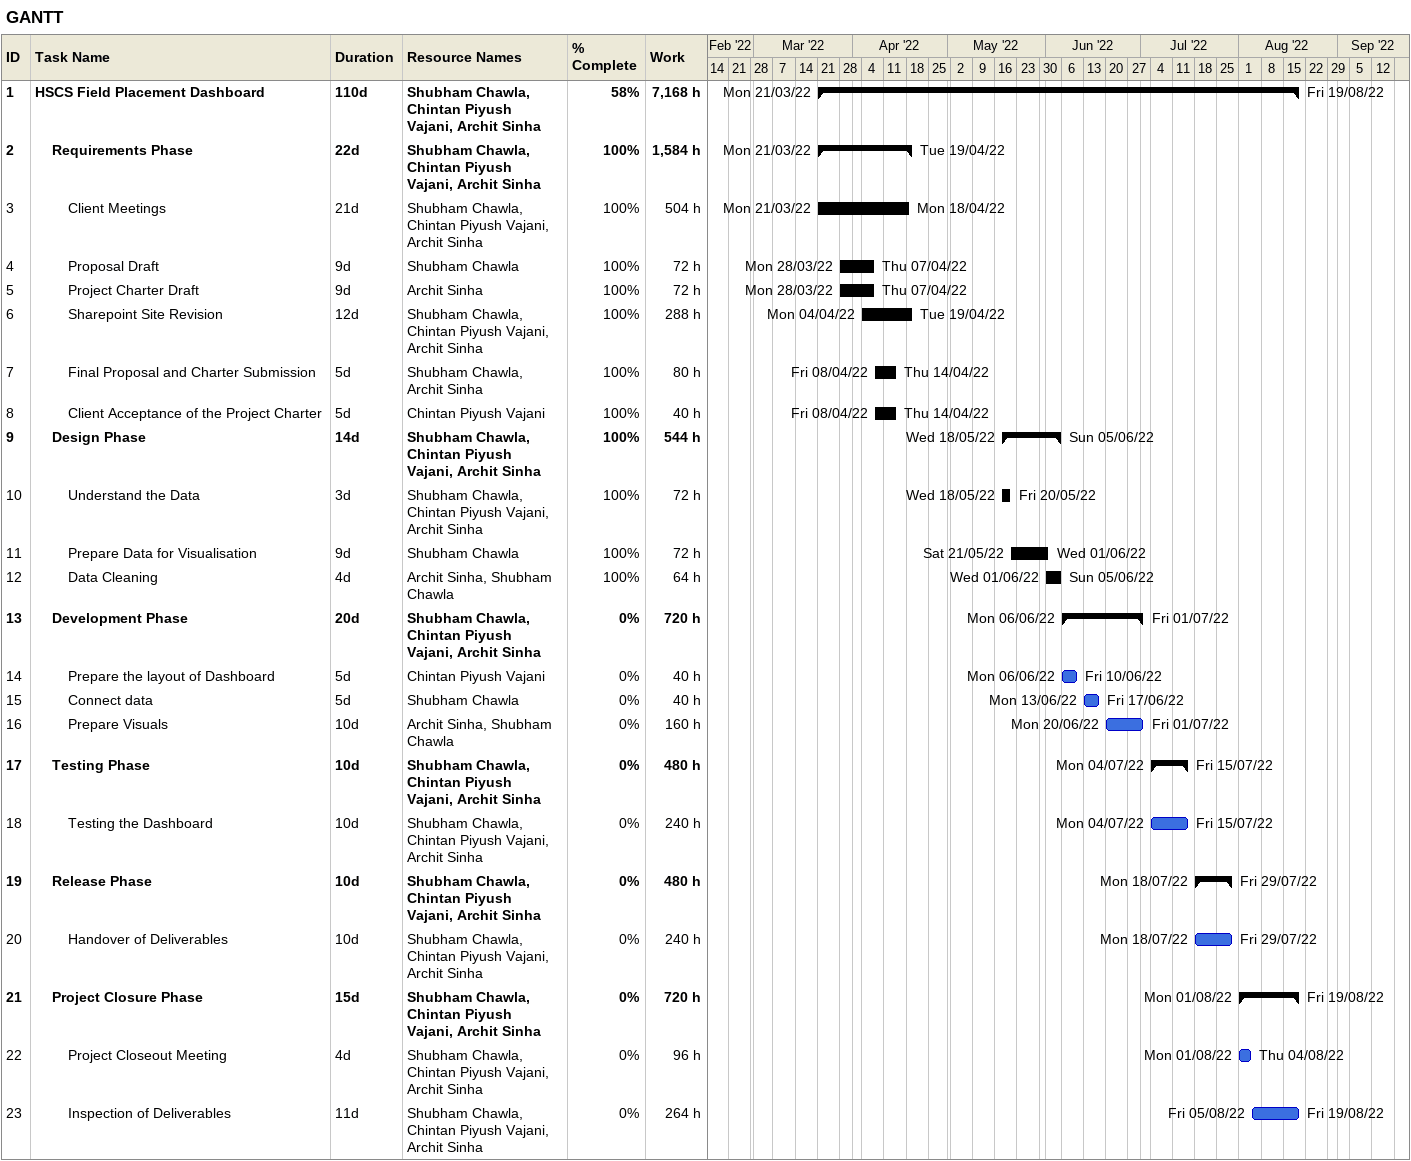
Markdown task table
GANTT

| ID | Level | Task | Duration | Start | Finish | Resources | % complete | Work (h) |
|---|---|---|---|---|---|---|---|---|
| 1 | 1 | **HSCS Field Placement Dashboard** | 110d | 2022-03-21 | 2022-08-19 | Shubham Chawla, Chintan Piyush Vajani, Archit Sinha | 58 | 7168 |
| 2 | 2 | **Requirements Phase** | 22d | 2022-03-21 | 2022-04-19 | Shubham Chawla, Chintan Piyush Vajani, Archit Sinha | 100 | 1584 |
| 3 | 3 | Client Meetings | 21d | 2022-03-21 | 2022-04-18 | Shubham Chawla, Chintan Piyush Vajani, Archit Sinha | 100 | 504 |
| 4 | 3 | Proposal Draft | 9d | 2022-03-28 | 2022-04-07 | Shubham Chawla | 100 | 72 |
| 5 | 3 | Project Charter Draft | 9d | 2022-03-28 | 2022-04-07 | Archit Sinha | 100 | 72 |
| 6 | 3 | Sharepoint Site Revision | 12d | 2022-04-04 | 2022-04-19 | Shubham Chawla, Chintan Piyush Vajani, Archit Sinha | 100 | 288 |
| 7 | 3 | Final Proposal and Charter Submission | 5d | 2022-04-08 | 2022-04-14 | Shubham Chawla, Archit Sinha | 100 | 80 |
| 8 | 3 | Client Acceptance of the Project Charter | 5d | 2022-04-08 | 2022-04-14 | Chintan Piyush Vajani | 100 | 40 |
| 9 | 2 | **Design Phase** | 14d | 2022-05-18 | 2022-06-05 | Shubham Chawla, Chintan Piyush Vajani, Archit Sinha | 100 | 544 |
| 10 | 3 | Understand the Data | 3d | 2022-05-18 | 2022-05-20 | Shubham Chawla, Chintan Piyush Vajani, Archit Sinha | 100 | 72 |
| 11 | 3 | Prepare Data for Visualisation | 9d | 2022-05-21 | 2022-06-01 | Shubham Chawla | 100 | 72 |
| 12 | 3 | Data Cleaning | 4d | 2022-06-01 | 2022-06-05 | Archit Sinha, Shubham Chawla | 100 | 64 |
| 13 | 2 | **Development Phase** | 20d | 2022-06-06 | 2022-07-01 | Shubham Chawla, Chintan Piyush Vajani, Archit Sinha | 0 | 720 |
| 14 | 3 | Prepare the layout of Dashboard | 5d | 2022-06-06 | 2022-06-10 | Chintan Piyush Vajani | 0 | 40 |
| 15 | 3 | Connect data | 5d | 2022-06-13 | 2022-06-17 | Shubham Chawla | 0 | 40 |
| 16 | 3 | Prepare Visuals | 10d | 2022-06-20 | 2022-07-01 | Archit Sinha, Shubham Chawla | 0 | 160 |
| 17 | 2 | **Testing Phase** | 10d | 2022-07-04 | 2022-07-15 | Shubham Chawla, Chintan Piyush Vajani, Archit Sinha | 0 | 480 |
| 18 | 3 | Testing the Dashboard | 10d | 2022-07-04 | 2022-07-15 | Shubham Chawla, Chintan Piyush Vajani, Archit Sinha | 0 | 240 |
| 19 | 2 | **Release Phase** | 10d | 2022-07-18 | 2022-07-29 | Shubham Chawla, Chintan Piyush Vajani, Archit Sinha | 0 | 480 |
| 20 | 3 | Handover of Deliverables | 10d | 2022-07-18 | 2022-07-29 | Shubham Chawla, Chintan Piyush Vajani, Archit Sinha | 0 | 240 |
| 21 | 2 | **Project Closure Phase** | 15d | 2022-08-01 | 2022-08-19 | Shubham Chawla, Chintan Piyush Vajani, Archit Sinha | 0 | 720 |
| 22 | 3 | Project Closeout Meeting | 4d | 2022-08-01 | 2022-08-04 | Shubham Chawla, Chintan Piyush Vajani, Archit Sinha | 0 | 96 |
| 23 | 3 | Inspection of Deliverables | 11d | 2022-08-05 | 2022-08-19 | Shubham Chawla, Chintan Piyush Vajani, Archit Sinha | 0 | 264 |
